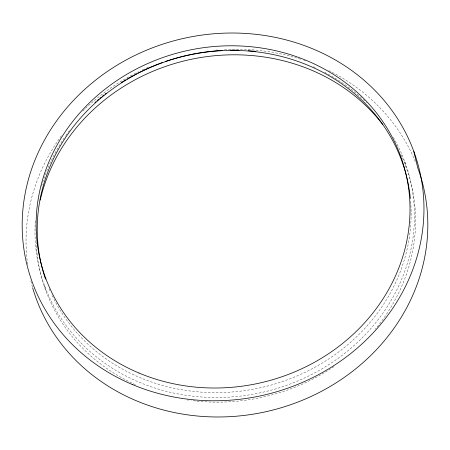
<?xml version="1.0" encoding="UTF-8"?>
<svg xmlns="http://www.w3.org/2000/svg" width="450" height="450" viewBox="0 0 450 450"><rect width="100%" height="100%" fill="white"/><g stroke="black" fill="none" stroke-linecap="round" stroke-linejoin="round"><path stroke-width="0.34" stroke-dasharray="2.25 1.69" d="M404.893 162.062L405.996 166.686M44.556 285.626L45.658 290.256M32.468 287.184A201.876 182.812 -13.4 0 1 30.662 280.356M27.63 264.381A201.876 182.812 -13.4 0 1 62.072 134.865M82.761 111.066A201.876 182.812 -13.4 0 1 133.594 74.25M134.218 73.924A201.876 182.812 -13.4 0 1 138.623 71.713M142.442 69.891A201.876 182.812 -13.4 0 1 145.654 68.428M146.295 68.147A201.876 182.812 -13.4 0 1 148.236 67.297M215.454 50.164A201.876 182.812 -13.4 0 1 218.925 49.871M224.511 49.511A201.876 182.812 -13.4 0 1 301.118 59.344M303.761 60.216A201.876 182.812 -13.4 0 1 305.73 60.891M328.77 70.577A201.876 182.812 -13.4 0 1 415.71 162.534M393.356 137.407A190.659 172.659 -13.4 0 1 263.211 392.158A190.659 172.659 -13.4 0 1 35.421 219.864M41.552 186.097A190.659 172.659 -13.4 0 1 65.407 136.142M65.807 135.562A190.659 172.659 -13.4 0 1 69.941 129.842M313.273 66.769A190.659 172.659 -13.4 0 1 315.191 67.629M324.669 72.276A190.659 172.659 -13.4 0 1 350.466 88.768M351.006 89.184A190.659 172.659 -13.4 0 1 366.412 102.651M400.939 154.502A190.659 172.659 -13.4 0 1 375.356 329.141M334.007 366.57A190.659 172.659 -13.4 0 1 196.161 401.051M195.469 400.978A190.659 172.659 -13.4 0 1 191.351 400.494M188.623 400.123A190.659 172.659 -13.4 0 1 187.268 399.926M135.36 384.683A190.659 172.659 -13.4 0 1 36.219 242.691M410.619 201.364A187.858 170.117 -13.4 0 1 267.306 386.094A187.858 170.117 -13.4 0 1 51.429 293.963M50.001 290.773A187.858 170.117 -13.4 0 1 49.179 288.849"/><path stroke-width="0.67" d="M413.837 151.481L417.696 167.681A201.876 182.812 -13.4 0 1 284.046 406.879A201.876 182.812 -13.4 0 1 32.659 287.865M40.202 200.149A190.659 172.659 -13.4 0 1 189.259 59.726A190.659 172.659 -13.4 0 1 382.804 124.582M45.501 279.152A187.858 170.117 -13.4 0 1 188.106 55.271A187.858 170.117 -13.4 0 1 410.372 198.602M94.978 102.566A190.659 172.659 -13.4 0 1 96.019 101.638M97.071 100.71A190.659 172.659 -13.4 0 1 98.663 99.337M99.731 98.432A190.659 172.659 -13.4 0 1 101.351 97.082M102.442 96.193A190.659 172.659 -13.4 0 1 104.085 94.877M105.188 94.005A190.659 172.659 -13.4 0 1 106.301 93.139M121.207 82.682A190.659 172.659 -13.4 0 1 125.904 79.779M127.097 79.071A190.659 172.659 -13.4 0 1 136.879 73.659M138.127 73.018A190.659 172.659 -13.4 0 1 162.602 62.454M165.229 61.532A190.659 172.659 -13.4 0 1 222.227 50.462M230.631 50.186A190.659 172.659 -13.4 0 1 239.057 50.254M248.147 50.715A190.659 172.659 -13.4 0 1 255.769 51.413M132.722 384.677A201.876 182.812 -13.4 0 0 423.641 198.191A201.876 182.812 -13.4 0 0 112.849 67.832A201.876 182.812 -13.4 0 0 132.722 384.677M138.994 373.027A187.858 170.117 -13.4 0 0 409.714 199.491A187.858 170.117 -13.4 0 0 120.504 78.182A187.858 170.117 -13.4 0 0 138.994 373.027"/></g></svg>
